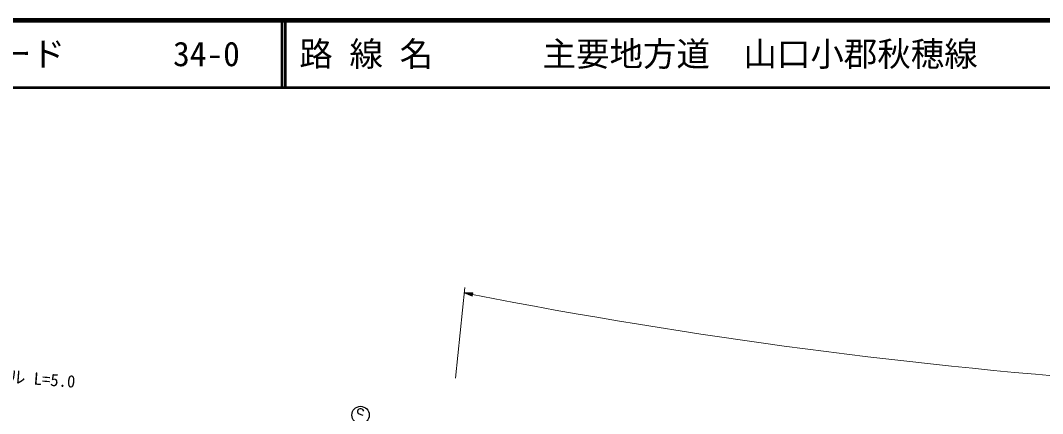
# Model space of a CAD drawing. Units: millimetres, scale not verified. Extents: x 40000 to 680000, y 20000 to 380000.
# Drawn here: x 138716 to 291428, y 321300 to 380000 of the extents above; entities that cross this region are included whole.
import ezdxf
from ezdxf.enums import TextEntityAlignment as Align

# ---------------------------------------------------------------- set-up
doc = ezdxf.new("R2010")
doc.units = ezdxf.units.MM
doc.header["$LTSCALE"] = 1000
for name, color, linetype, lineweight in [('M-STR-HTXT', 7, 'Continuous', 13), ('M-STR-STRC', 7, 'Continuous', 25), ('M-TTL', 2, 'Continuous', 140), ('M-TTL-LINE', 7, 'Continuous', 50)]:
    doc.layers.add(name, color=color, linetype=linetype, lineweight=lineweight)
doc.layers.add('M-TTL-TXT', color=7, linetype='Continuous')
doc.styles.add('ＭＳ ゴシック', font='')
doc.styles.get('ＭＳ ゴシック').set_extended_font_data('MS Gothic')

msp = doc.modelspace()

# ---------------------------------------------------------------- linework, layer by layer
at = {"layer": 'M-STR-HTXT'}
for p, q in [((203741, 326569), (205099, 340125)), ((205018, 339317), (206292, 339321)), ((205018, 339317), (206196, 338830)), ((205018, 339317), (206244, 339075)), ((206234, 339026), (205253, 339219)), ((206254, 339124), (205273, 339318)), ((205489, 339122), (206225, 338977)), ((205528, 339318), (206263, 339173)), ((206215, 338928), (205725, 339025)), ((206273, 339222), (205783, 339319)), ((206037, 339320), (206283, 339272)), ((206196, 338830), (206292, 339321)), ((205960, 338927), (206205, 338879))]:
    msp.add_line(p, q, dxfattribs=at)
msp.add_arc((362125, 1137024), 813031, 258.94633, 273.14238, dxfattribs=at)
at = {"layer": 'M-STR-STRC'}
for p, q in [((189173, 321907), (189054, 321670)), ((189054, 321670), (189054, 321552)), ((189054, 321552), (189173, 321316)), ((189409, 322025), (189173, 321907)), ((189173, 321316), (189882, 321079)), ((189645, 322025), (189409, 322025)), ((189882, 321907), (189645, 322025)), ((190000, 321670), (189882, 321907))]:
    msp.add_line(p, q, dxfattribs=at)
msp.add_circle((189527, 321079), 1300, dxfattribs=at)
at = {"layer": 'M-TTL'}
msp.add_line((680000, 380000), (40000, 380000), dxfattribs=at)
at = {"layer": 'M-TTL-LINE'}
for p, q in [((177750, 380000), (177750, 370000)), ((178250, 380000), (178250, 370000)), ((40000, 370000), (680000, 370000))]:
    msp.add_line(p, q, dxfattribs=at)

# ---------------------------------------------------------------- texts
at = {"layer": 'M-STR-HTXT', "style": 'ＭＳ ゴシック'}
msp.add_text('ガードレール L=5.0', height=1833, rotation=355.533, dxfattribs=at).set_placement((135599, 325476), align=Align.BOTTOM_CENTER)
at = {"layer": 'M-TTL-TXT', "style": 'ＭＳ ゴシック'}
for s, p in [('路 線 名', (180380, 375000)), ('主要地方道\u3000山口小郡秋穂線', (216734, 375000)), ('図面コード', (120380, 375000)), ('34-0', (161521, 375000))]:
    msp.add_text(s, height=3666, dxfattribs=at).set_placement(p, align=Align.MIDDLE_LEFT)

doc.saveas('drawing.dxf')
